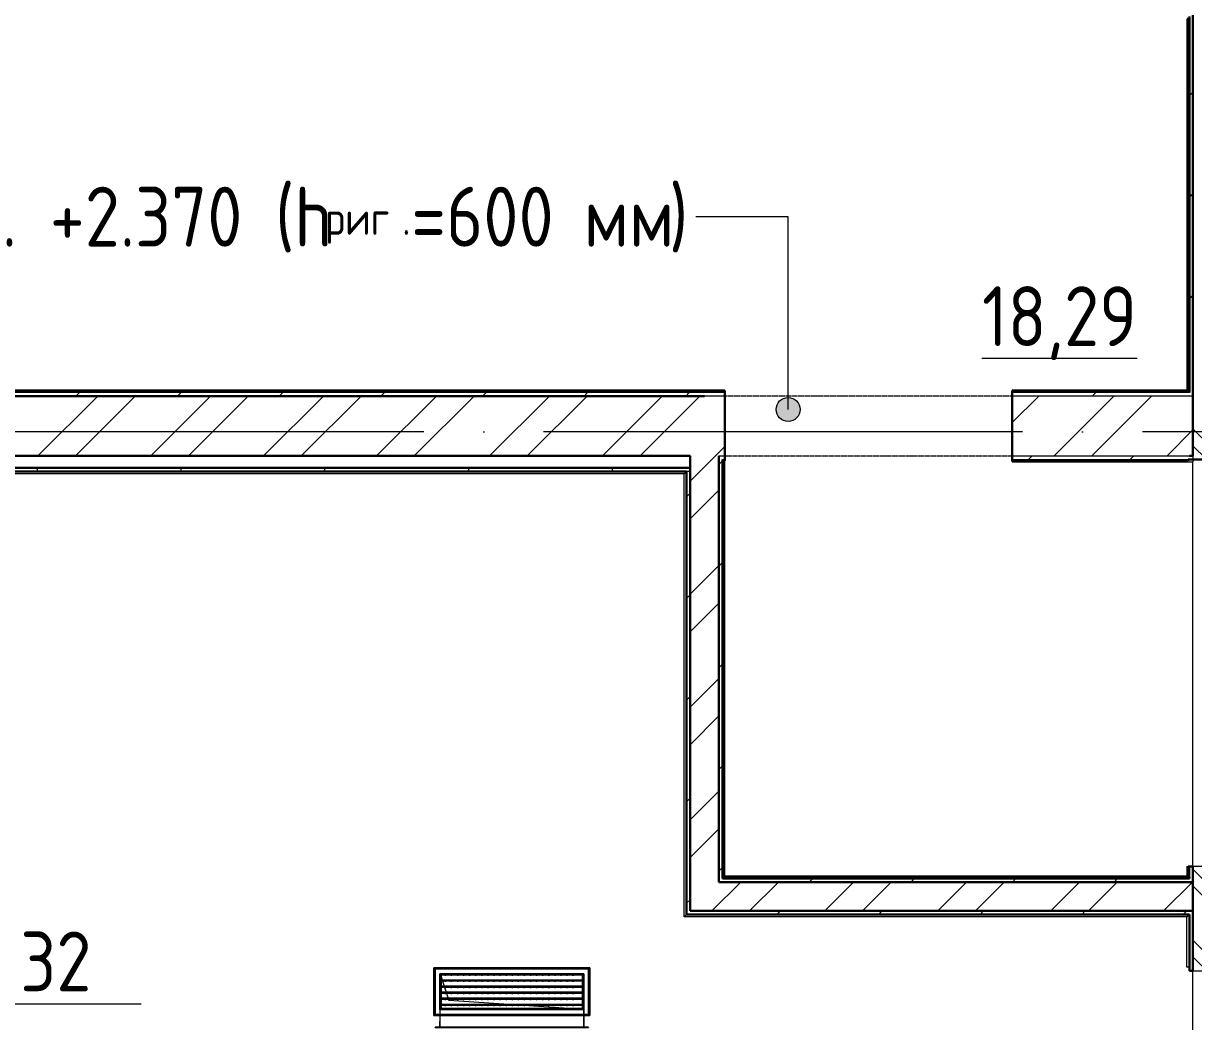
# Model space of a CAD drawing. Header units: millimetres. Extents: x -88595 to 880822, y -1054509 to -148035.
# Drawn here: x 171940 to 176826, y -244014 to -239846 of the extents above; entities that cross this region are included whole.
import ezdxf

# ---------------------------------------------------------------- set-up
doc = ezdxf.new("R2010")
doc.units = ezdxf.units.MM
for name, pattern in [('ADSK_Линия сетки', [25, 20, -2.5, 0, -2.5]), ('ADSK_Штриховая_ш2 п1_5', [4.5, 3, -1.5]), ('Сверху', [3.96875, 2.38125, -1.5875])]:
    doc.linetypes.add(name, pattern=pattern)
for name, color, linetype, lineweight in [('Аннотация', 7, 'Continuous', 20), ('Воздуховоды', 7, 'Continuous', 18), ('Двери', 7, 'Continuous', 9), ('Марки', 7, 'Continuous', 20), ('Марки помещений', 7, 'Continuous', 20), ('Оборудование', 7, 'Continuous', 18), ('Ограждение', 7, 'Continuous', 9), ('Оси', 7, 'Continuous', 9), ('Стены внутренние', 7, 'Continuous', 18), ('Стены наружные', 7, 'Continuous', 18), ('Стены штриховка', 7, 'Continuous', 9), ('Узлы', 7, 'Continuous', 18)]:
    doc.layers.add(name, color=color, linetype=linetype, lineweight=lineweight)
doc.styles.add('$1$GOST Common', font='GOST_Common.ttf', dxfattribs={"width": 0.9, "height": 250})
doc.styles.add('GOST Common_3', font='GOST_Common.ttf', dxfattribs={"width": 0.9, "height": 2.5})
doc.styles.add('GOST Common_5', font='GOST_Common.ttf', dxfattribs={"width": 0.9, "height": 5})
pattern_1 = [(0, (215928.7, 665702.34), (0, 600), []), (90, (215928.7, 665702.34), (-600, 4e-14), [])]

# ---------------------------------------------------------------- blocks, each defined once
blk = doc.blocks.new('$0$ADSK_Решетка вентиляционная жалюзийная_Приточная2 - Решетка приточная_Однорядная-4279700-В_Координация_1 этаж ОВ3')
at = {"layer": 'Воздуховоды', "lineweight": 9, "true_color": 0xffffff}
h = blk.add_hatch(dxfattribs=at)
h.set_pattern_fill('FP_23', style=0, pattern_type=2)
h.set_pattern_definition([(180, (-5799.85, 19298.393), (3e-15, 25.4), [25.4, 0, 0, 0]), (180, (-5799.85, 19303.473), (3e-15, 25.4), [25.4, 0, 0, 0])])
h.paths.add_polyline_path([(-5504.9, 19218.2), (-5504.9, 19358.2), (-6094.9, 19358.2), (-6094.9, 19218.2)])
at = {"layer": 'Воздуховоды', "color": 140, "true_color": 0x1bb3e4}
for p, q in [((-6124.9, 19188.2), (-6124.9, 19388.2)), ((-6124.9, 19388.2), (-5474.9, 19388.2)), ((-5474.9, 19388.2), (-6124.9, 19388.2)), ((-6124.9, 19388.2), (-6124.9, 19188.2)), ((-6099.9, 19213.2), (-6099.9, 19363.2)), ((-6099.9, 19363.2), (-5499.9, 19363.2)), ((-5499.9, 19363.2), (-6099.9, 19363.2)), ((-6099.9, 19363.2), (-6099.9, 19213.2)), ((-5504.9, 19358.2), (-6094.9, 19358.2)), ((-6094.9, 19358.2), (-6094.9, 19218.2)), ((-6094.9, 19218.2), (-6094.9, 19358.2)), ((-6094.9, 19358.2), (-5504.9, 19358.2)), ((-6094.9, 19218.2), (-6094.9, 19358.2)), ((-6094.9, 19358.2), (-5504.9, 19358.2)), ((-5504.9, 19358.2), (-6094.9, 19358.2)), ((-6094.9, 19358.2), (-6094.9, 19218.2)), ((-5504.9, 19218.2), (-5504.9, 19358.2)), ((-5504.9, 19358.2), (-5504.9, 19218.2)), ((-5504.9, 19358.2), (-5504.9, 19218.2)), ((-5504.9, 19218.2), (-5504.9, 19358.2)), ((-5499.9, 19363.2), (-5499.9, 19213.2)), ((-5499.9, 19213.2), (-5499.9, 19363.2)), ((-5474.9, 19388.2), (-5474.9, 19188.2)), ((-5474.9, 19188.2), (-5474.9, 19388.2)), ((-5499.9, 19213.2), (-6099.9, 19213.2)), ((-6099.9, 19213.2), (-5499.9, 19213.2)), ((-6094.9, 19218.2), (-5504.9, 19218.2)), ((-5504.9, 19218.2), (-6094.9, 19218.2)), ((-5504.9, 19218.2), (-6094.9, 19218.2)), ((-6094.9, 19218.2), (-5504.9, 19218.2)), ((-5474.9, 19188.2), (-6124.9, 19188.2)), ((-6124.9, 19188.2), (-5474.9, 19188.2))]:
    blk.add_line(p, q, dxfattribs=at)
blk = doc.blocks.new('$0$ADSK_Отвод_Прямоугольный1 - Стандарт-4055406-В_Координация_1 этаж ОВ3')
at = {"layer": 'Воздуховоды', "color": 140, "true_color": 0x1bb3e4}
for p, q in [((-5479.9, 19383.2), (-6119.9, 19383.2)), ((-6119.9, 19383.2), (-6119.9, 19193.2)), ((-6119.9, 19193.2), (-6119.9, 19383.2)), ((-6119.9, 19383.2), (-5479.9, 19383.2)), ((-5499.9, 19363.2), (-6099.9, 19363.2)), ((-6099.9, 19363.2), (-6099.9, 19163.2)), ((-6099.9, 19363.2), (-6099.9, 19213.2)), ((-6099.9, 19363.2), (-5499.9, 19363.2)), ((-6099.9, 19213.2), (-6099.9, 19363.2)), ((-6099.9, 19363.2), (-5499.9, 19363.2)), ((-5499.9, 19363.2), (-6099.9, 19363.2)), ((-6099.9, 19363.2), (-6099.9, 19213.2)), ((-5499.9, 19363.2), (-5499.9, 19163.2)), ((-5499.9, 19213.2), (-5499.9, 19363.2)), ((-5499.9, 19363.2), (-5499.9, 19213.2)), ((-5499.9, 19213.2), (-5499.9, 19363.2)), ((-5479.9, 19193.2), (-5479.9, 19383.2)), ((-5479.9, 19383.2), (-5479.9, 19193.2)), ((-6099.9, 19213.2), (-6099.9, 19163.2)), ((-5499.9, 19213.2), (-6099.9, 19213.2)), ((-5499.9, 19213.2), (-6099.9, 19213.2)), ((-6099.9, 19213.2), (-5499.9, 19213.2)), ((-5499.9, 19163.2), (-5499.9, 19213.2)), ((-6119.9, 19193.2), (-5479.9, 19193.2)), ((-5479.9, 19193.2), (-6119.9, 19193.2)), ((-6099.9, 19163.2), (-6099.9, 19138.2)), ((-6099.9, 19138.2), (-6099.9, 19163.2)), ((-5499.9, 19163.2), (-5499.9, 19138.2)), ((-5499.9, 19138.2), (-5499.9, 19163.2)), ((-5479.9, 19140.2), (-6119.9, 19140.2)), ((-6119.9, 19140.2), (-5479.9, 19140.2)), ((-6119.9, 19138.2), (-6119.9, 19140.2)), ((-6119.9, 19138.2), (-6119.9, 19140.2)), ((-5479.9, 19138.2), (-6119.9, 19138.2)), ((-6119.9, 19138.2), (-5479.9, 19138.2)), ((-5499.9, 19140.2), (-6099.9, 19140.2)), ((-6099.9, 19140.2), (-5499.9, 19140.2)), ((-6099.9, 19138.2), (-6099.9, 19140.2)), ((-6099.9, 19138.2), (-6099.9, 19140.2)), ((-5499.9, 19138.2), (-6099.9, 19138.2)), ((-6099.9, 19138.2), (-5499.9, 19138.2)), ((-5499.9, 19138.2), (-6099.9, 19138.2)), ((-6099.9, 19138.2), (-5499.9, 19138.2)), ((-5499.9, 19140.2), (-5499.9, 19138.2)), ((-5499.9, 19138.2), (-5499.9, 19140.2)), ((-5479.9, 19140.2), (-5479.9, 19138.2)), ((-5479.9, 19138.2), (-5479.9, 19140.2))]:
    blk.add_line(p, q, dxfattribs=at)
blk = doc.blocks.new('$0$ADSK_M_Трубы - Диаметр_8-160846-В_Координация_1 этаж ОВ3')
at = {"layer": 'Марки'}
blk.add_line((0, 0), (8, 0), dxfattribs=at)
blk = doc.blocks.new('1 этаж')
at = {"layer": 'Аннотация', "lineweight": 9}
h = blk.add_hatch(color=256, dxfattribs=at)
edge = h.paths.add_edge_path()
edge.add_arc((211262.3, 686856.8), 50, 0, 360)
at = {"layer": 'Двери', "lineweight": 18, "true_color": 0xff0000}
h = blk.add_hatch(dxfattribs=at)
h.set_pattern_fill('FP_2', color=1, angle=-90, style=0, pattern_type=2)
h.set_pattern_definition([(315, (213147.71, 685922.605), (35.3553, 35.3553), [])])
h.paths.add_polyline_path([(212952.7, 684797.6), (213342.7, 684797.6), (213342.7, 684947.6), (212952.7, 684947.6)])
h.paths.add_polyline_path([(212952.7, 686647.6), (213342.7, 686647.6), (213342.7, 686797.6), (212952.7, 686797.6)])
h = blk.add_hatch(dxfattribs=at)
h.set_pattern_fill('FP_2', color=1, angle=-90, style=0, pattern_type=2)
h.set_pattern_definition([(315, (213147.71, 683787.605), (35.3553, 35.3553), [])])
h.paths.add_polyline_path([(213342.7, 682662.6), (213342.7, 682812.6), (212952.7, 682812.6), (212952.7, 682662.6)])
h.paths.add_polyline_path([(212952.7, 684512.6), (213342.7, 684512.6), (213342.7, 684662.6), (212952.7, 684662.6)])
at = {"layer": 'Ограждение'}
h = blk.add_hatch(dxfattribs=at)
h.set_pattern_fill('FP_25', color=256, style=0, pattern_type=2)
h.set_pattern_definition(pattern_1)
h.paths.add_polyline_path([(212932.7, 686932.6), (212932.7, 688492.6), (212927.7, 688487.6), (212927.7, 686937.6)])
h = blk.add_hatch(dxfattribs=at)
h.set_pattern_fill('FP_26', color=256, style=0, pattern_type=2)
h.set_pattern_definition(pattern_1)
h.paths.add_polyline_path([(209983.7, 686932.6), (210997.7, 686932.6), (210997.7, 686937.6), (203802.7, 686937.6), (203802.7, 686932.6), (208548.6, 686932.6)])
h = blk.add_hatch(dxfattribs=at)
h.set_pattern_fill('FP_26', color=256, style=0, pattern_type=2)
h.set_pattern_definition(pattern_1)
h.paths.add_polyline_path([(212853.9, 686932.6), (212932.7, 686932.6), (212927.7, 686937.6), (212197.7, 686937.6), (212197.7, 686932.6)])
h = blk.add_hatch(dxfattribs=at)
h.set_pattern_fill('FP_25', color=256, style=0, pattern_type=2)
h.set_pattern_definition(pattern_1)
h.paths.add_polyline_path([(210992.7, 684902.6), (210997.7, 684907.6), (210997.7, 686642.6), (210992.7, 686642.6), (210992.7, 685719.6)])
h = blk.add_hatch(dxfattribs=at)
h.set_pattern_fill('FP_25', color=256, style=0, pattern_type=2)
h.set_pattern_definition(pattern_1)
h.paths.add_polyline_path([(212932.7, 686637.6), (212952.7, 686637.6), (212951.7, 686647.6), (212932.7, 686647.6), (212932.7, 686642.6), (212197.7, 686642.6), (212197.7, 686637.6), (212853.9, 686637.6)])
h = blk.add_hatch(dxfattribs=at)
h.set_pattern_fill('FP_25', color=256, style=0, pattern_type=2)
h.set_pattern_definition(pattern_1)
h.paths.add_polyline_path([(212932.7, 684902.6), (212932.7, 684947.6), (212927.7, 684947.6), (212927.7, 684907.6)])
h = blk.add_hatch(dxfattribs=at)
h.set_pattern_fill('FP_25', color=256, style=0, pattern_type=2)
h.set_pattern_definition(pattern_1)
h.paths.add_polyline_path([(211418.8, 684902.6), (212932.7, 684902.6), (212927.7, 684907.6), (210997.7, 684907.6), (210992.7, 684902.6)])
at = {"layer": 'Аннотация', "lineweight": 9}
for p, q in [((210883.8, 687661.7), (210877.7, 687661.7)), ((211262.3, 687661.7), (210883.8, 687661.7)), ((211262.3, 686856.8), (211262.3, 687661.7))]:
    blk.add_line(p, q, dxfattribs=at)
blk.add_circle((211262.3, 686856.8), 50, dxfattribs=at)
at = {"layer": 'Двери', "linetype": 'ADSK_Штриховая_ш2 п1_5'}
for p, q in [((212952.7, 686797.6), (212952.7, 686647.6)), ((212952.7, 686647.6), (213342.7, 686647.6)), ((213342.7, 684947.6), (212952.7, 684947.6)), ((212952.7, 684947.6), (212952.7, 684797.6)), ((212952.7, 684662.6), (212952.7, 684512.6)), ((212952.7, 684512.6), (213342.7, 684512.6))]:
    blk.add_line(p, q, dxfattribs=at)
at = {"layer": 'Ограждение'}
for p, q in [((212927.7, 688487.6), (212927.7, 686937.6)), ((210997.7, 686937.6), (203802.7, 686937.6)), ((210997.7, 686937.6), (210997.7, 686932.6)), ((212197.7, 686932.6), (212197.7, 686937.6)), ((212927.7, 686937.6), (212197.7, 686937.6)), ((212927.7, 686937.6), (212932.7, 686932.6)), ((210997.7, 684907.6), (210997.7, 686642.6)), ((212197.7, 686637.6), (212197.7, 686642.6)), ((212197.7, 686637.6), (212952.7, 686637.6)), ((212952.7, 686647.6), (212952.7, 686637.6)), ((210827.7, 686587.6), (195137.7, 686587.6)), ((210827.7, 686587.6), (210837.7, 686597.6)), ((210827.7, 684737.6), (210827.7, 686587.6)), ((212927.7, 684947.6), (212932.7, 684947.6)), ((212927.7, 684947.6), (212927.7, 684907.6)), ((210997.7, 684907.6), (210992.7, 684902.6)), ((212927.7, 684907.6), (210997.7, 684907.6)), ((212927.7, 684907.6), (212932.7, 684902.6)), ((210827.7, 684737.6), (210837.7, 684747.6)), ((212927.7, 684737.6), (210827.7, 684737.6)), ((212927.7, 684737.6), (212937.7, 684747.6)), ((212927.7, 684527.6), (212927.7, 684737.6)), ((212937.7, 684527.6), (212927.7, 684527.6))]:
    blk.add_line(p, q, dxfattribs=at)
at = {"layer": 'Оси', "linetype": 'ADSK_Линия сетки', "ltscale": 100}
blk.add_line((247242.7, 686762.6), (175520.4, 686762.6), dxfattribs=at)
at = {"layer": 'Стены внутренние'}
for p, q in [((212952.7, 686662.6), (212952.7, 686647.6)), ((212952.7, 684947.6), (212952.7, 686637.6)), ((212952.7, 682812.6), (212952.7, 684512.6))]:
    blk.add_line(p, q, dxfattribs=at)
at = {"layer": 'Стены внутренние', "lineweight": 30}
blk.add_line((212952.7, 686647.6), (213342.7, 686647.6), dxfattribs=at)
at = {"layer": 'Стены наружные', "lineweight": 30}
for p, q in [((212952.7, 686662.6), (212952.7, 688632.6)), ((212937.7, 688497.6), (212937.7, 686927.6)), ((212932.7, 688492.6), (212932.7, 686932.6)), ((210997.7, 686932.6), (203722.7, 686932.6)), ((210997.7, 686912.6), (210997.7, 686932.6)), ((212197.7, 686932.6), (212197.7, 686912.6)), ((212932.7, 686932.6), (212197.7, 686932.6)), ((210912.7, 686912.6), (203702.7, 686912.6)), ((207676.6, 686662.6), (210852.7, 686662.6)), ((210852.7, 684762.6), (210852.7, 686662.6)), ((210972.7, 684882.6), (210972.7, 686662.6)), ((210987.7, 684897.6), (210987.7, 686647.6)), ((210992.7, 686642.6), (210997.7, 686642.6)), ((210992.7, 684902.6), (210992.7, 686642.6)), ((210997.7, 686642.6), (210997.7, 686662.6)), ((212197.7, 686662.6), (212197.7, 686642.6)), ((212197.7, 686642.6), (212932.7, 686642.6)), ((212932.7, 686647.6), (212952.7, 686647.6)), ((212932.7, 686642.6), (212932.7, 686647.6)), ((212937.7, 686662.6), (212952.7, 686662.6)), ((195127.7, 686597.6), (210837.7, 686597.6)), ((210852.7, 686612.6), (207676.6, 686612.6)), ((210837.7, 686597.6), (210837.7, 684747.6)), ((212952.7, 684947.6), (212932.7, 684947.6)), ((212932.7, 684947.6), (212932.7, 684902.6)), ((212952.7, 684512.6), (212952.7, 684947.6)), ((212952.7, 684882.6), (210972.7, 684882.6)), ((212937.7, 684897.6), (210987.7, 684897.6)), ((212932.7, 684902.6), (210992.7, 684902.6)), ((212937.7, 684902.6), (212937.7, 684897.6)), ((210837.7, 684747.6), (212937.7, 684747.6)), ((210852.7, 684762.6), (212952.7, 684762.6)), ((212937.7, 684747.6), (212937.7, 684512.6)), ((212937.7, 684512.6), (212952.7, 684512.6))]:
    blk.add_line(p, q, dxfattribs=at)
at = {"layer": 'Стены наружные', "linetype": 'Continuous', "lineweight": 9}
for p, q in [((212932.7, 688445), (212937.7, 688450)), ((212932.7, 688374.3), (212937.7, 688379.3)), ((212932.7, 688303.6), (212937.7, 688308.6)), ((212932.7, 688232.9), (212937.7, 688237.9)), ((212932.7, 688162.2), (212937.7, 688167.2)), ((212937.7, 688167.2), (212952.7, 688182.2)), ((212932.7, 688091.5), (212937.7, 688096.5)), ((212932.7, 688020.8), (212937.7, 688025.8)), ((212932.7, 687950.1), (212937.7, 687955.1)), ((212932.7, 687879.4), (212937.7, 687884.4)), ((212932.7, 687808.6), (212937.7, 687813.6)), ((212932.7, 687737.9), (212937.7, 687742.9)), ((212937.7, 687742.9), (212952.7, 687757.9)), ((212932.7, 687667.2), (212937.7, 687672.2)), ((212932.7, 687596.5), (212937.7, 687601.5)), ((212932.7, 687525.8), (212937.7, 687530.8)), ((212932.7, 687455.1), (212937.7, 687460.1)), ((212932.7, 687384.4), (212937.7, 687389.4)), ((212937.7, 687318.7), (212952.7, 687333.7)), ((212932.7, 687313.7), (212937.7, 687318.7)), ((212932.7, 687243), (212937.7, 687248)), ((212932.7, 687172.3), (212937.7, 687177.3)), ((212932.7, 687101.5), (212937.7, 687106.5)), ((212932.7, 687030.8), (212937.7, 687035.8)), ((208091.9, 686927.6), (208096.9, 686932.6)), ((208162.6, 686927.6), (208167.6, 686932.6)), ((208233.3, 686927.6), (208238.3, 686932.6)), ((208304, 686927.6), (208309, 686932.6)), ((208374.7, 686927.6), (208379.7, 686932.6)), ((208445.4, 686927.6), (208450.4, 686932.6)), ((208516.1, 686927.6), (208521.1, 686932.6)), ((208586.8, 686927.6), (208591.8, 686932.6)), ((208657.6, 686927.6), (208662.6, 686932.6)), ((208728.3, 686927.6), (208733.3, 686932.6)), ((208799, 686927.6), (208804, 686932.6)), ((208869.7, 686927.6), (208874.7, 686932.6)), ((208940.4, 686927.6), (208945.4, 686932.6)), ((209011.1, 686927.6), (209016.1, 686932.6)), ((209081.8, 686927.6), (209086.8, 686932.6)), ((209152.5, 686927.6), (209157.5, 686932.6)), ((209223.2, 686927.6), (209228.2, 686932.6)), ((209294, 686927.6), (209299, 686932.6)), ((209364.7, 686927.6), (209369.7, 686932.6)), ((209435.4, 686927.6), (209440.4, 686932.6)), ((209506.1, 686927.6), (209511.1, 686932.6)), ((209576.8, 686927.6), (209581.8, 686932.6)), ((209647.5, 686927.6), (209652.5, 686932.6)), ((209718.2, 686927.6), (209723.2, 686932.6)), ((209788.9, 686927.6), (209793.9, 686932.6)), ((209859.6, 686927.6), (209864.6, 686932.6)), ((209930.3, 686927.6), (209935.3, 686932.6)), ((210001.1, 686927.6), (210006.1, 686932.6)), ((210071.8, 686927.6), (210076.8, 686932.6)), ((210142.5, 686927.6), (210147.5, 686932.6)), ((210213.2, 686927.6), (210218.2, 686932.6)), ((210283.9, 686927.6), (210288.9, 686932.6)), ((210354.6, 686927.6), (210359.6, 686932.6)), ((210425.3, 686927.6), (210430.3, 686932.6)), ((210496, 686927.6), (210501, 686932.6)), ((210566.7, 686927.6), (210571.7, 686932.6)), ((210637.5, 686927.6), (210642.5, 686932.6)), ((210708.2, 686927.6), (210713.2, 686932.6)), ((210778.9, 686927.6), (210783.9, 686932.6)), ((210849.6, 686927.6), (210854.6, 686932.6)), ((210920.3, 686927.6), (210925.3, 686932.6)), ((210991, 686927.6), (210996, 686932.6)), ((212197.7, 686932.2), (212198.1, 686932.6)), ((212263.8, 686927.6), (212268.8, 686932.6)), ((212334.5, 686927.6), (212339.5, 686932.6)), ((212405.2, 686927.6), (212410.2, 686932.6)), ((212475.9, 686927.6), (212480.9, 686932.6)), ((212546.6, 686927.6), (212551.6, 686932.6)), ((212617.4, 686927.6), (212622.4, 686932.6)), ((212688.1, 686927.6), (212693.1, 686932.6)), ((212758.8, 686927.6), (212763.8, 686932.6)), ((212829.5, 686927.6), (212834.5, 686932.6)), ((212900.2, 686927.6), (212905.2, 686932.6)), ((212932.7, 686960.1), (212937.7, 686965.1)), ((208129.7, 686662.6), (208379.7, 686912.6)), ((208286.8, 686662.6), (208536.8, 686912.6)), ((208289, 686912.6), (208304, 686927.6)), ((208601.2, 686662.6), (208851.2, 686912.6)), ((208713.3, 686912.6), (208728.3, 686927.6)), ((208758.3, 686662.6), (209008.3, 686912.6)), ((209072.6, 686662.6), (209322.6, 686912.6)), ((209137.5, 686912.6), (209152.5, 686927.6)), ((209229.8, 686662.6), (209479.8, 686912.6)), ((209544.1, 686662.6), (209794.1, 686912.6)), ((209561.8, 686912.6), (209576.8, 686927.6)), ((209701.2, 686662.6), (209951.2, 686912.6)), ((209986.1, 686912.6), (210001.1, 686927.6)), ((210015.5, 686662.6), (210265.5, 686912.6)), ((210172.7, 686662.6), (210422.7, 686912.6)), ((210410.3, 686912.6), (210425.3, 686927.6)), ((210487, 686662.6), (210737, 686912.6)), ((210644.2, 686662.6), (210894.2, 686912.6)), ((210834.6, 686912.6), (210849.6, 686927.6)), ((212197.7, 686801.8), (212308.5, 686912.6)), ((212372.9, 686662.6), (212622.9, 686912.6)), ((212530, 686662.6), (212780, 686912.6)), ((212531.6, 686912.6), (212546.6, 686927.6)), ((212844.3, 686662.6), (212952.7, 686771)), ((210958.5, 686662.6), (210997.7, 686701.8)), ((210852.7, 686556.8), (210958.5, 686662.6)), ((210972.7, 686626.5), (210987.7, 686641.5)), ((210987.7, 686641.5), (210988.8, 686642.6)), ((210988.8, 686642.6), (210993.8, 686647.6)), ((210993.8, 686647.6), (210997.7, 686651.5)), ((212261.6, 686642.6), (212266.6, 686647.6)), ((212266.6, 686647.6), (212281.6, 686662.6)), ((212332.4, 686642.6), (212337.4, 686647.6)), ((212403.1, 686642.6), (212408.1, 686647.6)), ((212473.8, 686642.6), (212478.8, 686647.6)), ((212544.5, 686642.6), (212549.5, 686647.6)), ((212615.2, 686642.6), (212620.2, 686647.6)), ((212685.9, 686642.6), (212690.9, 686647.6)), ((212690.9, 686647.6), (212705.9, 686662.6)), ((212756.6, 686642.6), (212761.6, 686647.6)), ((212827.3, 686642.6), (212832.3, 686647.6)), ((212898, 686642.6), (212903, 686647.6)), ((208128.7, 686597.6), (208128.7, 686612.6)), ((208728.7, 686597.6), (208728.7, 686612.6)), ((209328.7, 686597.6), (209328.7, 686612.6)), ((209928.7, 686597.6), (209928.7, 686612.6)), ((210528.7, 686597.6), (210528.7, 686612.6)), ((210987.7, 686570.8), (210992.7, 686575.8)), ((210837.7, 686491.5), (210852.7, 686506.5)), ((210852.7, 686399.7), (210972.7, 686519.7)), ((210987.7, 686500), (210992.7, 686505)), ((210987.7, 686429.3), (210992.7, 686434.3)), ((210987.7, 686358.6), (210992.7, 686363.6)), ((210987.7, 686287.9), (210992.7, 686292.9)), ((210852.7, 686085.4), (210972.7, 686205.4)), ((210972.7, 686202.2), (210987.7, 686217.2)), ((210987.7, 686217.2), (210992.7, 686222.2)), ((210987.7, 686146.5), (210992.7, 686151.5)), ((210837.7, 686067.2), (210852.7, 686082.2)), ((210987.7, 686075.8), (210992.7, 686080.8)), ((210852.7, 685928.2), (210972.7, 686048.2)), ((210987.7, 686005.1), (210992.7, 686010.1)), ((210987.7, 685934.4), (210992.7, 685939.4)), ((210987.7, 685863.6), (210992.7, 685868.6)), ((210972.7, 685777.9), (210987.7, 685792.9)), ((210987.7, 685792.9), (210992.7, 685797.9)), ((210852.7, 685613.9), (210972.7, 685733.9)), ((210987.7, 685722.2), (210992.7, 685727.2)), ((210837.7, 685642.9), (210852.7, 685657.9)), ((210987.7, 685651.5), (210992.7, 685656.5)), ((210852.7, 685456.8), (210972.7, 685576.8)), ((210987.7, 685580.8), (210992.7, 685585.8)), ((210987.7, 685510.1), (210992.7, 685515.1)), ((210987.7, 685439.4), (210992.7, 685444.4)), ((210972.7, 685353.7), (210987.7, 685368.7)), ((210987.7, 685368.7), (210992.7, 685373.7)), ((210987.7, 685298), (210992.7, 685303)), ((210837.7, 685218.7), (210852.7, 685233.7)), ((210852.7, 685142.5), (210972.7, 685262.5)), ((210987.7, 685227.3), (210992.7, 685232.3)), ((210987.7, 685156.5), (210992.7, 685161.5)), ((210852.7, 684985.3), (210972.7, 685105.3)), ((210987.7, 685085.8), (210992.7, 685090.8)), ((210987.7, 685015.1), (210992.7, 685020.1)), ((210972.7, 684929.4), (210987.7, 684944.4)), ((210987.7, 684944.4), (210992.7, 684949.4)), ((210944.3, 684762.6), (211064.3, 684882.6)), ((211011.6, 684897.6), (211016.6, 684902.6)), ((211082.3, 684897.6), (211087.3, 684902.6)), ((211101.5, 684762.6), (211221.5, 684882.6)), ((211153, 684897.6), (211158, 684902.6)), ((211223.7, 684897.6), (211228.7, 684902.6)), ((211294.5, 684897.6), (211299.5, 684902.6)), ((211350.2, 684882.6), (211365.2, 684897.6)), ((211365.2, 684897.6), (211370.2, 684902.6)), ((211415.8, 684762.6), (211535.8, 684882.6)), ((211435.9, 684897.6), (211440.9, 684902.6)), ((211506.6, 684897.6), (211511.6, 684902.6)), ((211572.9, 684762.6), (211692.9, 684882.6)), ((211577.3, 684897.6), (211582.3, 684902.6)), ((211648, 684897.6), (211653, 684902.6)), ((211718.7, 684897.6), (211723.7, 684902.6)), ((211774.4, 684882.6), (211789.4, 684897.6)), ((211789.4, 684897.6), (211794.4, 684902.6)), ((211860.1, 684897.6), (211865.1, 684902.6)), ((211887.2, 684762.6), (212007.2, 684882.6)), ((211930.9, 684897.6), (211935.9, 684902.6)), ((212001.6, 684897.6), (212006.6, 684902.6)), ((212044.4, 684762.6), (212164.4, 684882.6)), ((212072.3, 684897.6), (212077.3, 684902.6)), ((212143, 684897.6), (212148, 684902.6)), ((212198.7, 684882.6), (212213.7, 684897.6)), ((212213.7, 684897.6), (212218.7, 684902.6)), ((212284.4, 684897.6), (212289.4, 684902.6)), ((212355.1, 684897.6), (212360.1, 684902.6)), ((212358.7, 684762.6), (212478.7, 684882.6)), ((212425.8, 684897.6), (212430.8, 684902.6)), ((212496.5, 684897.6), (212501.5, 684902.6)), ((212515.9, 684762.6), (212635.9, 684882.6)), ((212567.3, 684897.6), (212572.3, 684902.6)), ((212623, 684882.6), (212638, 684897.6)), ((212638, 684897.6), (212643, 684902.6)), ((212708.7, 684897.6), (212713.7, 684902.6)), ((212779.4, 684897.6), (212784.4, 684902.6)), ((212830.2, 684762.6), (212950.2, 684882.6)), ((212850.1, 684897.6), (212855.1, 684902.6)), ((212920.8, 684897.6), (212925.8, 684902.6)), ((212932.7, 684909.5), (212937.7, 684914.5)), ((210837.7, 684794.4), (210852.7, 684809.4)), ((211215.2, 684747.6), (211230.2, 684762.6)), ((211639.4, 684747.6), (211654.4, 684762.6)), ((212063.7, 684747.6), (212078.7, 684762.6)), ((212488, 684747.6), (212503, 684762.6)), ((212912.2, 684747.6), (212927.2, 684762.6))]:
    blk.add_line(p, q, dxfattribs=at)
at = {"layer": 'Стены штриховка'}
for p, q in [((210997.7, 686927.6), (203722.7, 686927.6)), ((210997.7, 686912.6), (210912.7, 686912.6)), ((212937.7, 686927.6), (212197.7, 686927.6)), ((212952.7, 686912.6), (212197.7, 686912.6)), ((210972.7, 686662.6), (210997.7, 686662.6)), ((210987.7, 686647.6), (210997.7, 686647.6)), ((212197.7, 686662.6), (212937.7, 686662.6)), ((212197.7, 686647.6), (212932.7, 686647.6)), ((210852.7, 686597.6), (210837.7, 686597.6)), ((212937.7, 684947.6), (212937.7, 684902.6))]:
    blk.add_line(p, q, dxfattribs=at)
at = {"layer": 'Узлы', "linetype": 'Сверху', "lineweight": 9}
for p, q in [((212197.7, 686912.6), (210997.7, 686912.6)), ((210997.7, 686662.6), (212197.7, 686662.6))]:
    blk.add_line(p, q, dxfattribs=at)
at = {"layer": 'Узлы', "lineweight": 30}
for p, q in [((210997.7, 686912.6), (210997.7, 686662.6)), ((212197.7, 686662.6), (212197.7, 686912.6))]:
    blk.add_line(p, q, dxfattribs=at)
at = {"layer": 'Аннотация', "width": 0.9}
for s, height, style, p in [('. +2.370 (h', 250, 'GOST Common_3', (207979.8, 687536.7)), (')', 250, 'GOST Common_3', (210765.9, 687536.7)), ('=600', 250, 'GOST Common_3', (209688.4, 687536.7)), ('мм', 250, 'GOST Common_3', (210408.7, 687536.7)), ('риг', 138.75, 'GOST Common_5', (209329.3, 687585.9)), ('.', 138.8, 'GOST Common_5', (209650.8, 687585.9))]:
    blk.add_text(s, height=height, dxfattribs=dict(at, style=style)).set_placement(p)
at = {"layer": 'Марки помещений', "style": 'GOST Common_3', "width": 0.9}
blk.add_text('%%U18,29', height=250, dxfattribs=at).set_placement((212071.7, 687121))

msp = doc.modelspace()

# ---------------------------------------------------------------- linework, layer by layer
at = {"layer": 'Воздуховоды', "color": 140, "true_color": 0x1bb3e4}
for p, q in [((174279.4, -243814), (173679.4, -243814)), ((173679.4, -243814), (173679.4, -243964)), ((173679.4, -243814), (173716.9, -243926.5)), ((174279.4, -243964), (174279.4, -243814)), ((174279.4, -243964), (173716.9, -243926.5)), ((173679.4, -243964), (174279.4, -243964))]:
    msp.add_line(p, q, dxfattribs=at)

# ---------------------------------------------------------------- block references
for name in ['$0$ADSK_Решетка вентиляционная жалюзийная_Приточная2 - Решетка приточная_Однорядная-4279700-В_Координация_1 этаж ОВ3', '$0$ADSK_Отвод_Прямоугольный1 - Стандарт-4055406-В_Координация_1 этаж ОВ3']:
    msp.add_blockref(name, (179779.2, -263177.2), dxfattribs=at)
at = {"layer": 'Марки', "xscale": 99.99999999999993, "yscale": 99.99999999999993, "zscale": 99.99999999999993}
msp.add_blockref('$0$ADSK_M_Трубы - Диаметр_8-160846-В_Координация_1 этаж ОВ3', (171631.9, -243939.4), dxfattribs=at)
at = {"layer": 'Оборудование', "color": 5, "true_color": 0x0000ff}
msp.add_blockref('1 этаж', (-36129.5, -928314.5), dxfattribs=at)

# ---------------------------------------------------------------- texts
at = {"layer": 'Марки', "lineweight": 9, "insert": (171926.5, -243637.9), "char_height": 250, "width": 389.62, "attachment_point": 1, "style": '$1$GOST Common'}
msp.add_mtext('32', dxfattribs=at)

doc.saveas('drawing.dxf')
